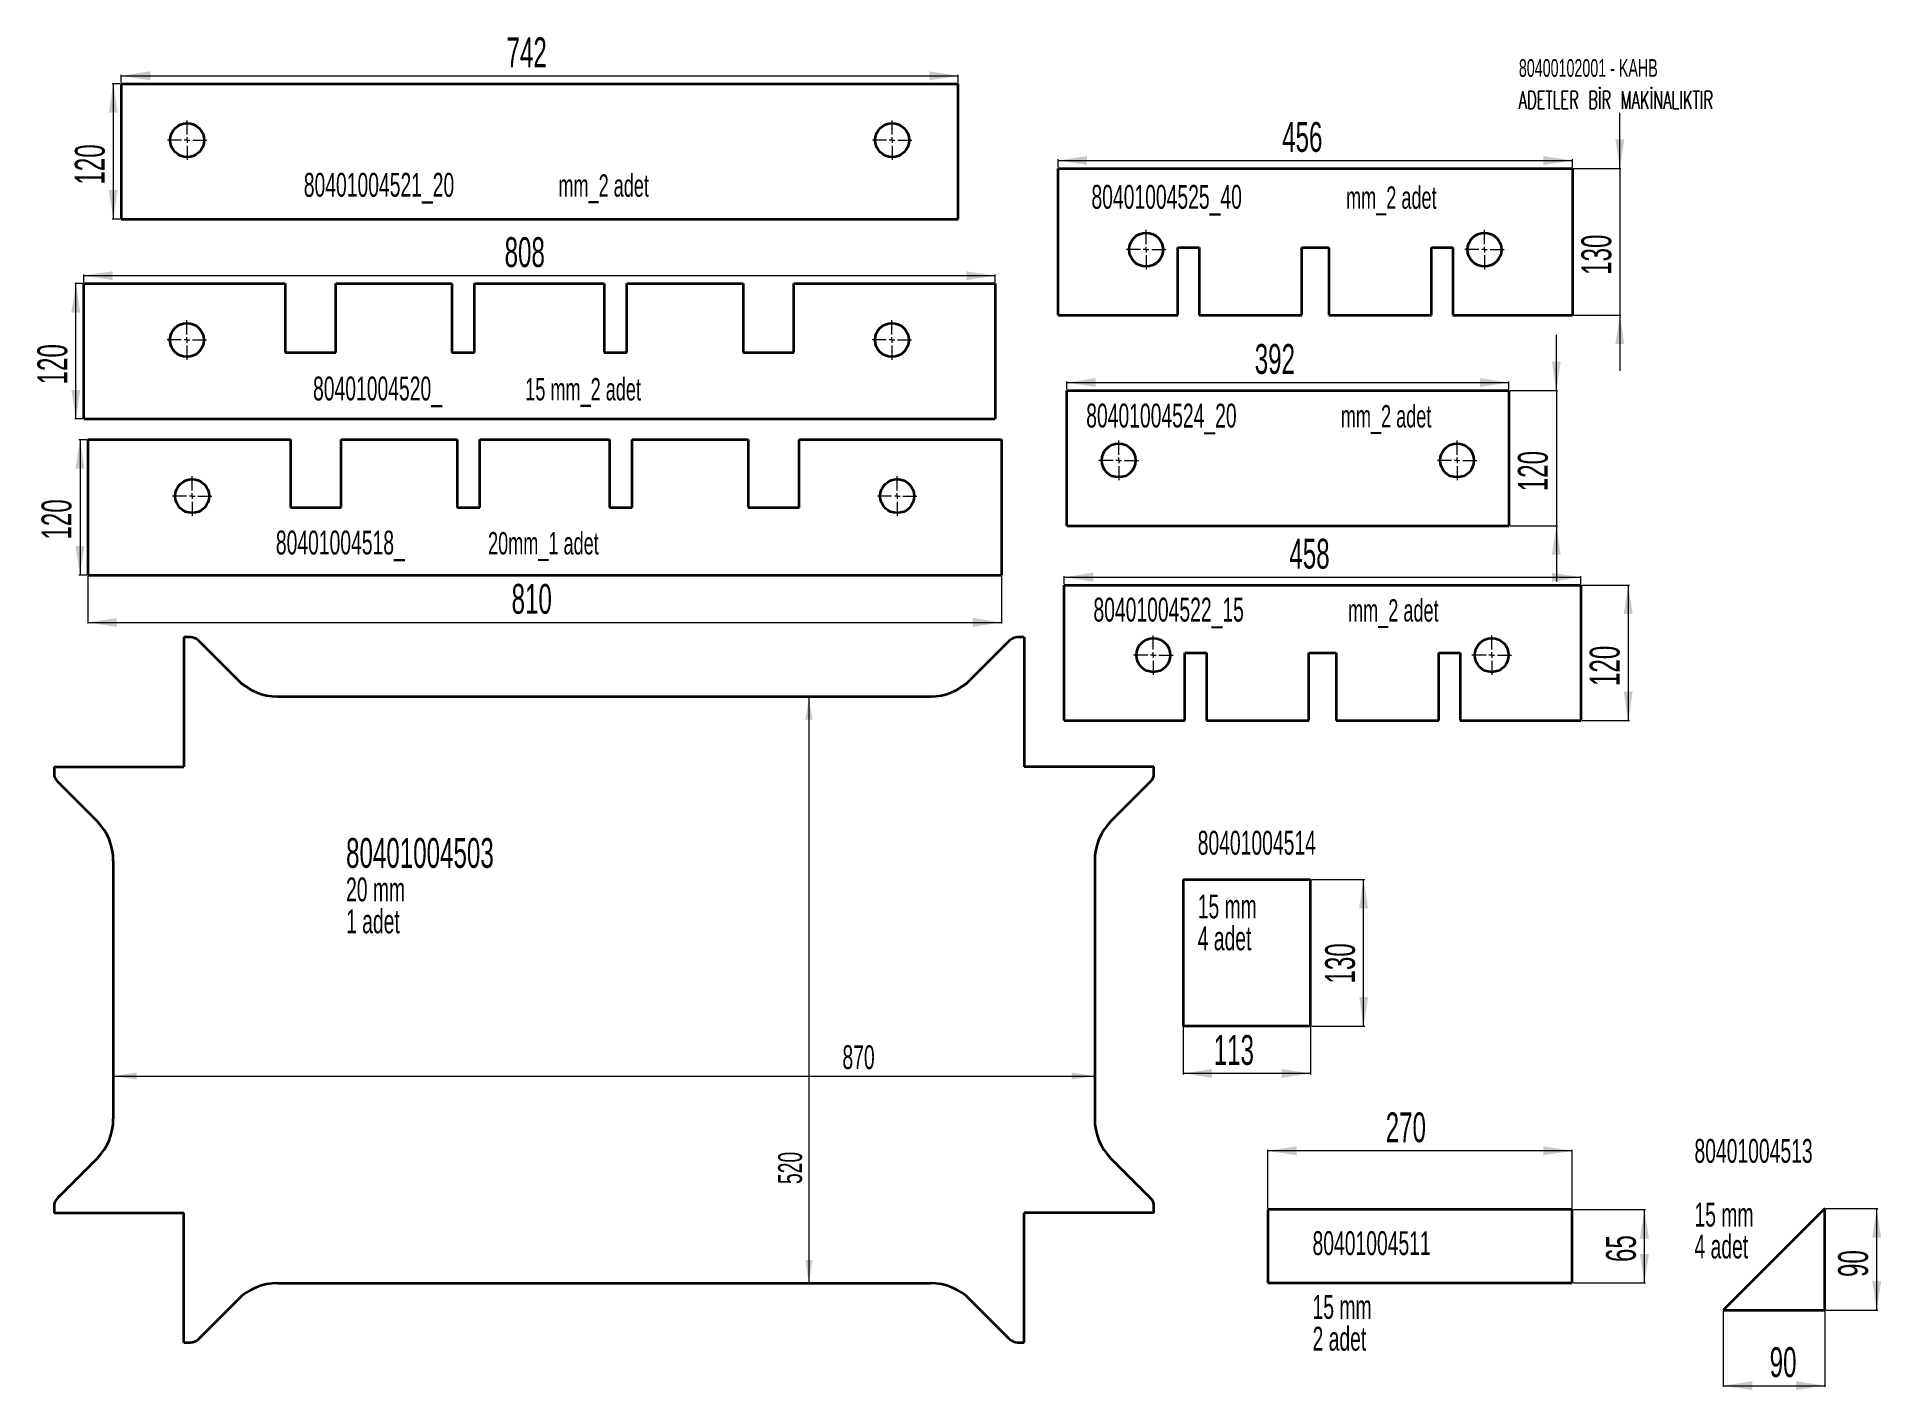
# Model space of a CAD drawing. Header units: millimetres. Extents: x 22 to 1657, y 33 to 1233.
import ezdxf

# ---------------------------------------------------------------- set-up
doc = ezdxf.new("R2010")
doc.units = ezdxf.units.MM
doc.styles.add('SLDTEXTSTYLE0', font='TXT', dxfattribs={"width": 0.605})
doc.styles.add('SLDTEXTSTYLE1', font='TXT', dxfattribs={"width": 0.605, "bigfont": 'bigfont'})
doc.dimstyles.new('SLDDIMSTYLE0', dxfattribs={"dimtxt": 20.546549, "dimasz": 2.568319, "dimexe": 0, "dimexo": 0.0625, "dimgap": 5.136637, "dimtad": 1, "dimrnd": 1e-09, "dimzin": 12, "dimdsep": 46, "dimtxsty": 'SLDTEXTSTYLE0', "dimsah": 1, "dimcen": 0.09, "dimadec": 0, "dimazin": 3, "dimtfac": 1, "dimtofl": 0, "dimtmove": 0, "dimatfit": 3, "dimfxl": 1, "dimfrac": 2, "dimtolj": 1, "dimtzin": 12, "dimarcsym": 0})
doc.dimstyles.new('SLDDIMSTYLE1', dxfattribs={"dimtxt": 25.683187, "dimasz": 2.568319, "dimexe": 0, "dimexo": 0.0625, "dimgap": 6.420797, "dimtad": 1, "dimrnd": 1e-09, "dimzin": 12, "dimdsep": 46, "dimtxsty": 'SLDTEXTSTYLE0', "dimsah": 1, "dimcen": 0.09, "dimadec": 0, "dimazin": 3, "dimtfac": 1, "dimtofl": 0, "dimtmove": 0, "dimatfit": 3, "dimfxl": 1, "dimfrac": 2, "dimtolj": 1, "dimtzin": 12, "dimarcsym": 0})
doc.dimstyles.new('SLDDIMSTYLE2', dxfattribs={"dimtxt": 25.683187, "dimasz": 2.568319, "dimexe": 0, "dimexo": 0.0625, "dimgap": 6.420797, "dimtad": 1, "dimrnd": 1e-09, "dimzin": 12, "dimdsep": 46, "dimtxsty": 'SLDTEXTSTYLE0', "dimsah": 1, "dimcen": 0.09, "dimadec": 0, "dimazin": 3, "dimtfac": 1, "dimtmove": 0, "dimatfit": 0, "dimfxl": 1, "dimfrac": 2, "dimtolj": 1, "dimtzin": 12, "dimarcsym": 0})

# ---------------------------------------------------------------- blocks, each defined once
blk = doc.blocks.new('SW_NOTE_0')
at = {"color": 0, "linetype": 'Continuous', "lineweight": 0, "attachment_point": 1, "style": 'SLDTEXTSTYLE0'}
for s, insert, char_height in [('80401004518_', (0, 27.3), 21.167), ('20mm_1 adet', (188.1, 26), 19.844)]:
    blk.add_mtext(s, dxfattribs=dict(at, insert=insert, char_height=char_height))
blk = doc.blocks.new('_D')
at = {"color": 7, "linetype": 'Continuous', "lineweight": 0}
blk.add_line((706.2, 648.1), (706.2, 128.1), dxfattribs=at)
at = {"color": 7, "linetype": 'Continuous', "lineweight": 18}
for points in [[(706.2, 648.1), (703, 627.6), (709.3, 627.6)], [(706.2, 128.1), (709.3, 148.7), (703, 148.7)]]:
    blk.add_solid(points, dxfattribs=at)
at = {"color": 7, "linetype": 'Continuous', "lineweight": 18, "insert": (678.9, 216), "char_height": 21.17, "attachment_point": 1, "rotation": 90, "style": 'SLDTEXTSTYLE0'}
blk.add_mtext('520', dxfattribs=at)
blk = doc.blocks.new('_D_1')
at = {"color": 7, "linetype": 'Continuous', "lineweight": 0}
blk.add_line((89.5, 311.7), (959.5, 311.7), dxfattribs=at)
at = {"color": 7, "linetype": 'Continuous', "lineweight": 18}
for points in [[(89.5, 311.7), (110.1, 308.6), (110.1, 314.9)], [(959.5, 311.7), (939, 314.9), (939, 308.6)]]:
    blk.add_solid(points, dxfattribs=at)
at = {"color": 7, "linetype": 'Continuous', "lineweight": 18, "insert": (735.9, 339), "char_height": 21.17, "attachment_point": 1, "style": 'SLDTEXTSTYLE0'}
blk.add_mtext('870', dxfattribs=at)
blk = doc.blocks.new('SW_NOTE_0_1')
at = {"color": 0, "linetype": 'Continuous', "lineweight": 0, "char_height": 15.64, "attachment_point": 1}
for s, insert, style in [('80400102001 - KAHB', (0, 20.2), 'SLDTEXTSTYLE0'), ('ADETLER BİR MAKİNALIKTIR', (0, -8.1), 'SLDTEXTSTYLE1')]:
    blk.add_mtext(s, dxfattribs=dict(at, insert=insert, style=style))
blk = doc.blocks.new('SW_NOTE_0_2')
at = {"color": 0, "linetype": 'Continuous', "lineweight": 0, "attachment_point": 1, "style": 'SLDTEXTSTYLE0'}
for s, insert, char_height in [('80401004503', (0, 34.1), 26.458), ('20 mm', (0, -0.9), 21.17), ('1 adet', (0, -29.2), 21.17)]:
    blk.add_mtext(s, dxfattribs=dict(at, insert=insert, char_height=char_height))
blk = doc.blocks.new('_D_2')
at = {"color": 7, "linetype": 'Continuous', "lineweight": 0}
for p, q in [((1516.8, 103.3), (1516.8, 36.3)), ((1606.8, 103.3), (1606.8, 36.3)), ((1516.8, 37.3), (1606.8, 37.3))]:
    blk.add_line(p, q, dxfattribs=at)
at = {"color": 7, "linetype": 'Continuous', "lineweight": 18}
for points in [[(1516.8, 37.3), (1542.4, 33.4), (1542.4, 41.3)], [(1606.8, 37.3), (1581.1, 41.3), (1581.1, 33.4)]]:
    blk.add_solid(points, dxfattribs=at)
at = {"color": 7, "linetype": 'Continuous', "lineweight": 18, "insert": (1557.9, 71.4), "char_height": 26.46, "attachment_point": 1, "style": 'SLDTEXTSTYLE0'}
blk.add_mtext('90', dxfattribs=at)
blk = doc.blocks.new('_D_3')
at = {"color": 7, "linetype": 'Continuous', "lineweight": 0}
for p, q in [((1607.8, 194.3), (1653.8, 194.3)), ((1652.8, 104.3), (1652.8, 194.3)), ((1607.8, 104.3), (1653.8, 104.3))]:
    blk.add_line(p, q, dxfattribs=at)
at = {"color": 7, "linetype": 'Continuous', "lineweight": 18}
for points in [[(1652.8, 194.3), (1648.8, 168.6), (1656.7, 168.6)], [(1652.8, 104.3), (1656.7, 130), (1648.8, 130)]]:
    blk.add_solid(points, dxfattribs=at)
at = {"color": 7, "linetype": 'Continuous', "lineweight": 18, "insert": (1618.6, 133.6), "char_height": 26.46, "attachment_point": 1, "rotation": 90, "style": 'SLDTEXTSTYLE0'}
blk.add_mtext('90', dxfattribs=at)
blk = doc.blocks.new('SW_NOTE_0_3')
at = {"color": 0, "linetype": 'Continuous', "lineweight": 0, "attachment_point": 1, "style": 'SLDTEXTSTYLE0'}
for s, insert, char_height in [('80401004513', (0, 27.3), 21.167), ('15 mm', (0, -29.2), 21.17), ('4 adet', (0, -57.4), 21.17)]:
    blk.add_mtext(s, dxfattribs=dict(at, insert=insert, char_height=char_height))
blk = doc.blocks.new('_D_4')
at = {"color": 7, "linetype": 'Continuous', "lineweight": 0}
for p, q in [((1151.9, 486), (1198.9, 486)), ((1197.9, 356), (1197.9, 486)), ((1151.9, 356), (1198.9, 356))]:
    blk.add_line(p, q, dxfattribs=at)
at = {"color": 7, "linetype": 'Continuous', "lineweight": 18}
for points in [[(1197.9, 486), (1194, 460.3), (1201.9, 460.3)], [(1197.9, 356), (1201.9, 381.7), (1194, 381.7)]]:
    blk.add_solid(points, dxfattribs=at)
at = {"color": 7, "linetype": 'Continuous', "lineweight": 18, "insert": (1163.8, 393.7), "char_height": 26.46, "attachment_point": 1, "rotation": 90, "style": 'SLDTEXTSTYLE0'}
blk.add_mtext('130', dxfattribs=at)
blk = doc.blocks.new('_D_5')
at = {"color": 7, "linetype": 'Continuous', "lineweight": 0}
for p, q in [((1037.9, 355), (1037.9, 313)), ((1150.9, 355), (1150.9, 313)), ((1150.9, 314), (1037.9, 314))]:
    blk.add_line(p, q, dxfattribs=at)
at = {"color": 7, "linetype": 'Continuous', "lineweight": 18}
for points in [[(1037.9, 314), (1063.6, 310.1), (1063.6, 318)], [(1150.9, 314), (1125.3, 318), (1125.3, 310.1)]]:
    blk.add_solid(points, dxfattribs=at)
at = {"color": 7, "linetype": 'Continuous', "lineweight": 18, "insert": (1065, 348.1), "char_height": 26.46, "attachment_point": 1, "style": 'SLDTEXTSTYLE0'}
blk.add_mtext('113', dxfattribs=at)
blk = doc.blocks.new('SW_NOTE_0_4')
at = {"color": 0, "linetype": 'Continuous', "lineweight": 0, "attachment_point": 1, "style": 'SLDTEXTSTYLE0'}
for s, insert, char_height in [('80401004514', (0, 27.3), 21.167), ('15 mm', (0, -29.2), 21.17), ('4 adet', (0, -57.4), 21.17)]:
    blk.add_mtext(s, dxfattribs=dict(at, insert=insert, char_height=char_height))
blk = doc.blocks.new('_D_6')
at = {"color": 7, "linetype": 'Continuous', "lineweight": 0}
for p, q in [((1383.9, 193.4), (1447.9, 193.4)), ((1446.9, 128.4), (1446.9, 193.4)), ((1383.9, 128.4), (1447.9, 128.4))]:
    blk.add_line(p, q, dxfattribs=at)
at = {"color": 7, "linetype": 'Continuous', "lineweight": 18}
for points in [[(1446.9, 193.4), (1442.9, 167.7), (1450.9, 167.7)], [(1446.9, 128.4), (1450.9, 154.1), (1442.9, 154.1)]]:
    blk.add_solid(points, dxfattribs=at)
at = {"color": 7, "linetype": 'Continuous', "lineweight": 18, "insert": (1412.8, 146.9), "char_height": 26.46, "attachment_point": 1, "rotation": 90, "style": 'SLDTEXTSTYLE0'}
blk.add_mtext('65', dxfattribs=at)
blk = doc.blocks.new('_D_7')
at = {"color": 7, "linetype": 'Continuous', "lineweight": 0}
for p, q in [((1112.9, 194.4), (1112.9, 246.4)), ((1382.9, 245.4), (1112.9, 245.4)), ((1382.9, 194.4), (1382.9, 246.4))]:
    blk.add_line(p, q, dxfattribs=at)
at = {"color": 7, "linetype": 'Continuous', "lineweight": 18}
for points in [[(1112.9, 245.4), (1138.6, 241.5), (1138.6, 249.4)], [(1382.9, 245.4), (1357.2, 249.4), (1357.2, 241.5)]]:
    blk.add_solid(points, dxfattribs=at)
at = {"color": 7, "linetype": 'Continuous', "lineweight": 18, "insert": (1217.5, 279.5), "char_height": 26.46, "attachment_point": 1, "style": 'SLDTEXTSTYLE0'}
blk.add_mtext('270', dxfattribs=at)
blk = doc.blocks.new('SW_NOTE_0_5')
at = {"color": 0, "linetype": 'Continuous', "lineweight": 0, "attachment_point": 1, "style": 'SLDTEXTSTYLE0'}
for s, insert, char_height in [('80401004511', (0, 27.3), 21.167), ('15 mm', (0, -29.2), 21.17), ('2 adet', (0, -57.4), 21.17)]:
    blk.add_mtext(s, dxfattribs=dict(at, insert=insert, char_height=char_height))
blk = doc.blocks.new('_D_8')
at = {"color": 7, "linetype": 'Continuous', "lineweight": 0}
for p, q in [((67, 754.7), (67, 712.7)), ((877, 754.7), (877, 712.7)), ((67, 713.7), (877, 713.7))]:
    blk.add_line(p, q, dxfattribs=at)
at = {"color": 7, "linetype": 'Continuous', "lineweight": 18}
for points in [[(67, 713.7), (92.6, 709.8), (92.6, 717.7)], [(877, 713.7), (851.3, 717.7), (851.3, 709.8)]]:
    blk.add_solid(points, dxfattribs=at)
at = {"color": 7, "linetype": 'Continuous', "lineweight": 18, "insert": (442.6, 747.9), "char_height": 26.46, "attachment_point": 1, "style": 'SLDTEXTSTYLE0'}
blk.add_mtext('810', dxfattribs=at)
blk = doc.blocks.new('_D_9')
at = {"color": 7, "linetype": 'Continuous', "lineweight": 0}
for p, q in [((66, 875.7), (59, 875.7)), ((60, 875.7), (60, 755.7)), ((66, 755.7), (59, 755.7))]:
    blk.add_line(p, q, dxfattribs=at)
at = {"color": 7, "linetype": 'Continuous', "lineweight": 18}
for points in [[(60, 875.7), (56, 850.1), (63.9, 850.1)], [(60, 755.7), (63.9, 781.4), (56, 781.4)]]:
    blk.add_solid(points, dxfattribs=at)
at = {"color": 7, "linetype": 'Continuous', "lineweight": 18, "insert": (25.9, 787.2), "char_height": 26.46, "attachment_point": 1, "rotation": 90, "style": 'SLDTEXTSTYLE0'}
blk.add_mtext('120', dxfattribs=at)
blk = doc.blocks.new('SW_CENTERMARKSYMBOL_0')
at = {"color": 0, "linetype": 'Continuous', "lineweight": 18}
for p, q in [((0, 5), (0, 17.5)), ((-5, 0), (-17.5, 0)), ((0, 0), (-2.5, 0)), ((0, 0), (0, 2.5)), ((0, 0), (0, -2.5)), ((0, 0), (2.5, 0)), ((5, 0), (17.5, 0)), ((0, -5), (0, -17.5))]:
    blk.add_line(p, q, dxfattribs=at)
blk = doc.blocks.new('SW_CENTERMARKSYMBOL_1')
at = {"color": 0, "linetype": 'Continuous', "lineweight": 18}
for p, q in [((0, 5), (0, 17.5)), ((-5, 0), (-17.5, 0)), ((0, 0), (-2.5, 0)), ((0, 0), (0, 2.5)), ((0, 0), (0, -2.5)), ((0, 0), (2.5, 0)), ((5, 0), (17.5, 0)), ((0, -5), (0, -17.5))]:
    blk.add_line(p, q, dxfattribs=at)
blk = doc.blocks.new('_D_10')
at = {"color": 7, "linetype": 'Continuous', "lineweight": 0}
for p, q in [((63.3, 1015.1), (63.3, 1022.1)), ((63.3, 1021.1), (871.3, 1021.1)), ((871.3, 1015.1), (871.3, 1022.1))]:
    blk.add_line(p, q, dxfattribs=at)
at = {"color": 7, "linetype": 'Continuous', "lineweight": 18}
for points in [[(63.3, 1021.1), (89, 1017.1), (89, 1025)], [(871.3, 1021.1), (845.6, 1025), (845.6, 1017.1)]]:
    blk.add_solid(points, dxfattribs=at)
at = {"color": 7, "linetype": 'Continuous', "lineweight": 18, "insert": (436.4, 1055.2), "char_height": 26.46, "attachment_point": 1, "style": 'SLDTEXTSTYLE0'}
blk.add_mtext('808', dxfattribs=at)
blk = doc.blocks.new('_D_11')
at = {"color": 7, "linetype": 'Continuous', "lineweight": 0}
for p, q in [((62.3, 1014.1), (55.3, 1014.1)), ((56.3, 894.1), (56.3, 1014.1)), ((62.3, 894.1), (55.3, 894.1))]:
    blk.add_line(p, q, dxfattribs=at)
at = {"color": 7, "linetype": 'Continuous', "lineweight": 18}
for points in [[(56.3, 1014.1), (52.3, 988.4), (60.2, 988.4)], [(56.3, 894.1), (60.2, 919.8), (52.3, 919.8)]]:
    blk.add_solid(points, dxfattribs=at)
at = {"color": 7, "linetype": 'Continuous', "lineweight": 18, "insert": (22.2, 924.7), "char_height": 26.46, "attachment_point": 1, "rotation": 90, "style": 'SLDTEXTSTYLE0'}
blk.add_mtext('120', dxfattribs=at)
blk = doc.blocks.new('SW_NOTE_0_6')
at = {"color": 0, "linetype": 'Continuous', "lineweight": 0, "attachment_point": 1, "style": 'SLDTEXTSTYLE0'}
for s, insert, char_height in [('80401004520_', (0, 27.3), 21.167), ('15 mm_2 adet', (188.1, 26), 19.844)]:
    blk.add_mtext(s, dxfattribs=dict(at, insert=insert, char_height=char_height))
blk = doc.blocks.new('SW_CENTERMARKSYMBOL_2')
at = {"color": 0, "linetype": 'Continuous', "lineweight": 18}
for p, q in [((0, 5), (0, 17.5)), ((-5, 0), (-17.5, 0)), ((0, 0), (-2.5, 0)), ((0, 0), (0, 2.5)), ((0, 0), (0, -2.5)), ((0, 0), (2.5, 0)), ((5, 0), (17.5, 0)), ((0, -5), (0, -17.5))]:
    blk.add_line(p, q, dxfattribs=at)
blk = doc.blocks.new('SW_CENTERMARKSYMBOL_3')
at = {"color": 0, "linetype": 'Continuous', "lineweight": 18}
for p, q in [((0, 5), (0, 17.5)), ((-5, 0), (-17.5, 0)), ((0, 0), (-2.5, 0)), ((0, 0), (0, 2.5)), ((0, 0), (0, -2.5)), ((0, 0), (2.5, 0)), ((5, 0), (17.5, 0)), ((0, -5), (0, -17.5))]:
    blk.add_line(p, q, dxfattribs=at)
blk = doc.blocks.new('_D_12')
at = {"color": 7, "linetype": 'Continuous', "lineweight": 0}
for p, q in [((96.5, 1192.2), (96.5, 1199.2)), ((96.5, 1198.2), (838.5, 1198.2)), ((838.5, 1192.2), (838.5, 1199.2))]:
    blk.add_line(p, q, dxfattribs=at)
at = {"color": 7, "linetype": 'Continuous', "lineweight": 18}
for points in [[(96.5, 1198.2), (122.2, 1194.3), (122.2, 1202.2)], [(838.5, 1198.2), (812.8, 1202.2), (812.8, 1194.3)]]:
    blk.add_solid(points, dxfattribs=at)
at = {"color": 7, "linetype": 'Continuous', "lineweight": 18, "insert": (438.1, 1232.3), "char_height": 26.46, "attachment_point": 1, "style": 'SLDTEXTSTYLE0'}
blk.add_mtext('742', dxfattribs=at)
blk = doc.blocks.new('_D_13')
at = {"color": 7, "linetype": 'Continuous', "lineweight": 0}
for p, q in [((95.5, 1191.2), (88.5, 1191.2)), ((89.5, 1191.2), (89.5, 1071.2)), ((95.5, 1071.2), (88.5, 1071.2))]:
    blk.add_line(p, q, dxfattribs=at)
at = {"color": 7, "linetype": 'Continuous', "lineweight": 18}
for points in [[(89.5, 1191.2), (85.5, 1165.5), (93.4, 1165.5)], [(89.5, 1071.2), (93.4, 1096.9), (85.5, 1096.9)]]:
    blk.add_solid(points, dxfattribs=at)
at = {"color": 7, "linetype": 'Continuous', "lineweight": 18, "insert": (55.4, 1101.8), "char_height": 26.46, "attachment_point": 1, "rotation": 90, "style": 'SLDTEXTSTYLE0'}
blk.add_mtext('120', dxfattribs=at)
blk = doc.blocks.new('SW_NOTE_0_7')
at = {"color": 0, "linetype": 'Continuous', "lineweight": 0, "attachment_point": 1, "style": 'SLDTEXTSTYLE0'}
for s, insert, char_height in [('80401004521_20', (0, 27.3), 21.167), ('mm_2 adet', (225.7, 26), 19.84)]:
    blk.add_mtext(s, dxfattribs=dict(at, insert=insert, char_height=char_height))
blk = doc.blocks.new('SW_CENTERMARKSYMBOL_4')
at = {"color": 0, "linetype": 'Continuous', "lineweight": 18}
for p, q in [((0, 5), (0, 17.5)), ((-5, 0), (-17.5, 0)), ((0, 0), (-2.5, 0)), ((0, 0), (0, 2.5)), ((0, 0), (0, -2.5)), ((0, 0), (2.5, 0)), ((5, 0), (17.5, 0)), ((0, -5), (0, -17.5))]:
    blk.add_line(p, q, dxfattribs=at)
blk = doc.blocks.new('SW_CENTERMARKSYMBOL_5')
at = {"color": 0, "linetype": 'Continuous', "lineweight": 18}
for p, q in [((0, 5), (0, 17.5)), ((-5, 0), (-17.5, 0)), ((0, 0), (-2.5, 0)), ((0, 0), (0, 2.5)), ((0, 0), (0, -2.5)), ((0, 0), (2.5, 0)), ((5, 0), (17.5, 0)), ((0, -5), (0, -17.5))]:
    blk.add_line(p, q, dxfattribs=at)
blk = doc.blocks.new('_D_14')
at = {"color": 7, "linetype": 'Continuous', "lineweight": 0}
for p, q in [((932.5, 747.8), (932.5, 754.8)), ((932.5, 753.8), (1390.5, 753.8)), ((1390.5, 747.8), (1390.5, 754.8))]:
    blk.add_line(p, q, dxfattribs=at)
at = {"color": 7, "linetype": 'Continuous', "lineweight": 18}
for points in [[(932.5, 753.8), (958.2, 749.9), (958.2, 757.8)], [(1390.5, 753.8), (1364.8, 757.8), (1364.8, 749.9)]]:
    blk.add_solid(points, dxfattribs=at)
at = {"color": 7, "linetype": 'Continuous', "lineweight": 18, "insert": (1132.1, 787.9), "char_height": 26.46, "attachment_point": 1, "style": 'SLDTEXTSTYLE0'}
blk.add_mtext('458', dxfattribs=at)
blk = doc.blocks.new('_D_15')
at = {"color": 7, "linetype": 'Continuous', "lineweight": 0}
for p, q in [((1391.5, 746.8), (1433.5, 746.8)), ((1432.5, 746.8), (1432.5, 626.8)), ((1391.5, 626.8), (1433.5, 626.8))]:
    blk.add_line(p, q, dxfattribs=at)
at = {"color": 7, "linetype": 'Continuous', "lineweight": 18}
for points in [[(1432.5, 746.8), (1428.5, 721.1), (1436.5, 721.1)], [(1432.5, 626.8), (1436.5, 652.5), (1428.5, 652.5)]]:
    blk.add_solid(points, dxfattribs=at)
at = {"color": 7, "linetype": 'Continuous', "lineweight": 18, "insert": (1398.4, 657.4), "char_height": 26.46, "attachment_point": 1, "rotation": 90, "style": 'SLDTEXTSTYLE0'}
blk.add_mtext('120', dxfattribs=at)
blk = doc.blocks.new('SW_NOTE_0_8')
at = {"color": 0, "linetype": 'Continuous', "lineweight": 0, "attachment_point": 1, "style": 'SLDTEXTSTYLE0'}
for s, insert, char_height in [('80401004522_15', (0, 27.3), 21.167), ('mm_2 adet', (225.7, 26), 19.84)]:
    blk.add_mtext(s, dxfattribs=dict(at, insert=insert, char_height=char_height))
blk = doc.blocks.new('SW_CENTERMARKSYMBOL_6')
at = {"color": 0, "linetype": 'Continuous', "lineweight": 18}
for p, q in [((0, 5), (0, 17.5)), ((-5, 0), (-17.5, 0)), ((0, 0), (-2.5, 0)), ((0, 0), (0, 2.5)), ((0, 0), (0, -2.5)), ((0, 0), (2.5, 0)), ((5, 0), (17.5, 0)), ((0, -5), (0, -17.5))]:
    blk.add_line(p, q, dxfattribs=at)
blk = doc.blocks.new('SW_CENTERMARKSYMBOL_7')
at = {"color": 0, "linetype": 'Continuous', "lineweight": 18}
for p, q in [((0, 5), (0, 17.5)), ((-5, 0), (-17.5, 0)), ((0, 0), (-2.5, 0)), ((0, 0), (0, 2.5)), ((0, 0), (0, -2.5)), ((0, 0), (2.5, 0)), ((5, 0), (17.5, 0)), ((0, -5), (0, -17.5))]:
    blk.add_line(p, q, dxfattribs=at)
blk = doc.blocks.new('_D_16')
at = {"color": 7, "linetype": 'Continuous', "lineweight": 0}
for p, q in [((934.8, 920.4), (934.8, 927.4)), ((934.8, 926.4), (1326.8, 926.4)), ((1326.8, 920.4), (1326.8, 927.4))]:
    blk.add_line(p, q, dxfattribs=at)
at = {"color": 7, "linetype": 'Continuous', "lineweight": 18}
for points in [[(934.8, 926.4), (960.5, 922.4), (960.5, 930.3)], [(1326.8, 926.4), (1301.1, 930.3), (1301.1, 922.4)]]:
    blk.add_solid(points, dxfattribs=at)
at = {"color": 7, "linetype": 'Continuous', "lineweight": 18, "insert": (1101.4, 960.5), "char_height": 26.46, "attachment_point": 1, "style": 'SLDTEXTSTYLE0'}
blk.add_mtext('392', dxfattribs=at)
blk = doc.blocks.new('_D_17')
at = {"color": 7, "linetype": 'Continuous', "lineweight": 0}
for p, q in [((1368.8, 919.4), (1368.8, 968.7)), ((1327.8, 919.4), (1369.8, 919.4)), ((1368.8, 919.4), (1368.8, 799.4)), ((1327.8, 799.4), (1369.8, 799.4)), ((1368.8, 799.4), (1368.8, 750))]:
    blk.add_line(p, q, dxfattribs=at)
at = {"color": 7, "linetype": 'Continuous', "lineweight": 18}
for points in [[(1368.8, 919.4), (1372.7, 945), (1364.8, 945)], [(1368.8, 799.4), (1364.8, 773.7), (1372.7, 773.7)]]:
    blk.add_solid(points, dxfattribs=at)
at = {"color": 7, "linetype": 'Continuous', "lineweight": 18, "insert": (1334.7, 830), "char_height": 26.46, "attachment_point": 1, "rotation": 90, "style": 'SLDTEXTSTYLE0'}
blk.add_mtext('120', dxfattribs=at)
blk = doc.blocks.new('SW_NOTE_0_9')
at = {"color": 0, "linetype": 'Continuous', "lineweight": 0, "attachment_point": 1, "style": 'SLDTEXTSTYLE0'}
for s, insert, char_height in [('80401004524_20', (0, 27.3), 21.167), ('mm_2 adet', (225.7, 26), 19.84)]:
    blk.add_mtext(s, dxfattribs=dict(at, insert=insert, char_height=char_height))
blk = doc.blocks.new('SW_CENTERMARKSYMBOL_8')
at = {"color": 0, "linetype": 'Continuous', "lineweight": 18}
for p, q in [((0, 5), (0, 17.5)), ((-5, 0), (-17.5, 0)), ((0, 0), (-2.5, 0)), ((0, 0), (0, 2.5)), ((0, 0), (0, -2.5)), ((0, 0), (2.5, 0)), ((5, 0), (17.5, 0)), ((0, -5), (0, -17.5))]:
    blk.add_line(p, q, dxfattribs=at)
blk = doc.blocks.new('SW_CENTERMARKSYMBOL_9')
at = {"color": 0, "linetype": 'Continuous', "lineweight": 18}
for p, q in [((0, 5), (0, 17.5)), ((-5, 0), (-17.5, 0)), ((0, 0), (-2.5, 0)), ((0, 0), (0, 2.5)), ((0, 0), (0, -2.5)), ((0, 0), (2.5, 0)), ((5, 0), (17.5, 0)), ((0, -5), (0, -17.5))]:
    blk.add_line(p, q, dxfattribs=at)
blk = doc.blocks.new('_D_18')
at = {"color": 7, "linetype": 'Continuous', "lineweight": 0}
for p, q in [((927.1, 1117.2), (927.1, 1124.2)), ((927.1, 1123.2), (1383.1, 1123.2)), ((1383.1, 1117.2), (1383.1, 1124.2))]:
    blk.add_line(p, q, dxfattribs=at)
at = {"color": 7, "linetype": 'Continuous', "lineweight": 18}
for points in [[(927.1, 1123.2), (952.8, 1119.2), (952.8, 1127.1)], [(1383.1, 1123.2), (1357.4, 1127.1), (1357.4, 1119.2)]]:
    blk.add_solid(points, dxfattribs=at)
at = {"color": 7, "linetype": 'Continuous', "lineweight": 18, "insert": (1125.7, 1157.3), "char_height": 26.46, "attachment_point": 1, "style": 'SLDTEXTSTYLE0'}
blk.add_mtext('456', dxfattribs=at)
blk = doc.blocks.new('_D_19')
at = {"color": 7, "linetype": 'Continuous', "lineweight": 0}
for p, q in [((1425.1, 1116.2), (1425.1, 1165.5)), ((1384.1, 1116.2), (1426.1, 1116.2)), ((1425.1, 1116.2), (1425.1, 986.2)), ((1384.1, 986.2), (1426.1, 986.2)), ((1425.1, 986.2), (1425.1, 936.8))]:
    blk.add_line(p, q, dxfattribs=at)
at = {"color": 7, "linetype": 'Continuous', "lineweight": 18}
for points in [[(1425.1, 1116.2), (1429, 1141.8), (1421.1, 1141.8)], [(1425.1, 986.2), (1421.1, 960.5), (1429, 960.5)]]:
    blk.add_solid(points, dxfattribs=at)
at = {"color": 7, "linetype": 'Continuous', "lineweight": 18, "insert": (1391, 1021.8), "char_height": 26.46, "attachment_point": 1, "rotation": 90, "style": 'SLDTEXTSTYLE0'}
blk.add_mtext('130', dxfattribs=at)
blk = doc.blocks.new('SW_NOTE_0_10')
at = {"color": 0, "linetype": 'Continuous', "lineweight": 0, "attachment_point": 1, "style": 'SLDTEXTSTYLE0'}
for s, insert, char_height in [('80401004525_40', (0, 27.3), 21.167), ('mm_2 adet', (225.7, 26), 19.84)]:
    blk.add_mtext(s, dxfattribs=dict(at, insert=insert, char_height=char_height))
blk = doc.blocks.new('SW_CENTERMARKSYMBOL_10')
at = {"color": 0, "linetype": 'Continuous', "lineweight": 18}
for p, q in [((0, 5), (0, 17.5)), ((-5, 0), (-17.5, 0)), ((0, 0), (-2.5, 0)), ((0, 0), (0, 2.5)), ((0, 0), (0, -2.5)), ((0, 0), (2.5, 0)), ((5, 0), (17.5, 0)), ((0, -5), (0, -17.5))]:
    blk.add_line(p, q, dxfattribs=at)
blk = doc.blocks.new('SW_CENTERMARKSYMBOL_11')
at = {"color": 0, "linetype": 'Continuous', "lineweight": 18}
for p, q in [((0, 5), (0, 17.5)), ((-5, 0), (-17.5, 0)), ((0, 0), (-2.5, 0)), ((0, 0), (0, 2.5)), ((0, 0), (0, -2.5)), ((0, 0), (2.5, 0)), ((5, 0), (17.5, 0)), ((0, -5), (0, -17.5))]:
    blk.add_line(p, q, dxfattribs=at)

msp = doc.modelspace()

# ---------------------------------------------------------------- linework, layer by layer
at = {"color": 7, "linetype": 'Continuous', "lineweight": 35}
for p, q in [((96.471, 1191.217), (96.471, 1071.217)), ((96.471, 1191.217), (838.471, 1191.217)), ((838.471, 1071.217), (838.471, 1191.217)), ((927.09, 986.154), (927.09, 1116.154)), ((927.09, 1116.154), (1383.09, 1116.154)), ((1383.09, 1116.154), (1383.09, 986.154)), ((96.471, 1071.217), (838.471, 1071.217)), ((1033.09, 1046.154), (1052.09, 1046.154)), ((1033.09, 986.154), (1033.09, 1046.154)), ((1052.09, 1046.154), (1052.09, 986.154)), ((1143.09, 1046.154), (1167.09, 1046.154)), ((1143.09, 986.154), (1143.09, 1046.154)), ((1167.09, 1046.154), (1167.09, 986.154)), ((1258.09, 1046.154), (1277.09, 1046.154)), ((1258.09, 986.154), (1258.09, 1046.154)), ((1277.09, 1046.154), (1277.09, 986.154)), ((63.269, 894.091), (63.269, 1014.091)), ((63.269, 1014.091), (241.769, 1014.091)), ((241.769, 1014.091), (241.769, 953.091)), ((286.769, 953.091), (286.769, 1014.091)), ((286.769, 1014.091), (389.769, 1014.091)), ((389.769, 1014.091), (389.769, 953.091)), ((409.769, 953.091), (409.769, 1014.091)), ((409.769, 1014.091), (524.769, 1014.091)), ((524.769, 1014.091), (524.769, 953.091)), ((544.769, 953.091), (544.769, 1014.091)), ((544.769, 1014.091), (647.769, 1014.091)), ((647.769, 1014.091), (647.769, 953.091)), ((692.769, 953.091), (692.769, 1014.091)), ((692.769, 1014.091), (871.269, 1014.091)), ((871.269, 1014.091), (871.269, 894.091)), ((927.09, 986.154), (1033.09, 986.154)), ((1052.09, 986.154), (1143.09, 986.154)), ((1167.09, 986.154), (1258.09, 986.154)), ((1277.09, 986.154), (1383.09, 986.154)), ((241.769, 953.091), (286.769, 953.091)), ((389.769, 953.091), (409.769, 953.091)), ((524.769, 953.091), (544.769, 953.091)), ((647.769, 953.091), (692.769, 953.091)), ((934.784, 799.359), (934.784, 919.359)), ((934.784, 919.359), (1326.784, 919.359)), ((1326.784, 919.359), (1326.784, 799.359)), ((63.269, 894.091), (871.269, 894.091)), ((66.957, 875.747), (246.457, 875.747)), ((66.957, 875.747), (66.957, 755.747)), ((246.457, 875.747), (246.457, 815.747)), ((291.457, 815.747), (291.457, 875.747)), ((291.457, 875.747), (394.457, 875.747)), ((394.457, 875.747), (394.457, 815.747)), ((414.457, 815.747), (414.457, 875.747)), ((414.457, 875.747), (529.457, 875.747)), ((529.457, 875.747), (529.457, 815.747)), ((549.457, 815.747), (549.457, 875.747)), ((549.457, 875.747), (652.457, 875.747)), ((652.457, 875.747), (652.457, 815.747)), ((697.457, 815.747), (697.457, 875.747)), ((697.457, 875.747), (876.957, 875.747)), ((876.957, 875.747), (876.957, 755.747)), ((246.457, 815.747), (291.457, 815.747)), ((394.457, 815.747), (414.457, 815.747)), ((529.457, 815.747), (549.457, 815.747)), ((652.457, 815.747), (697.457, 815.747)), ((934.784, 799.359), (1326.784, 799.359)), ((66.957, 755.747), (876.957, 755.747)), ((932.5, 626.815), (932.5, 746.815)), ((932.5, 746.815), (1390.5, 746.815)), ((1390.5, 746.815), (1390.5, 626.815)), ((152.04, 700.63), (152.04, 585.63)), ((157.898, 700.63), (152.04, 700.63)), ((164.969, 697.701), (199.895, 662.774)), ((884.111, 697.701), (849.184, 662.774)), ((897.04, 700.63), (891.182, 700.63)), ((897.04, 700.63), (897.04, 585.63)), ((1039.5, 686.815), (1058.5, 686.815)), ((1039.5, 626.815), (1039.5, 686.815)), ((1058.5, 686.815), (1058.5, 626.815)), ((1149.5, 686.815), (1173.5, 686.815)), ((1149.5, 626.815), (1149.5, 686.815)), ((1173.5, 686.815), (1173.5, 626.815)), ((1264.5, 686.815), (1283.5, 686.815)), ((1264.5, 626.815), (1264.5, 686.815)), ((1283.5, 686.815), (1283.5, 626.815)), ((235.25, 648.13), (813.829, 648.13)), ((932.5, 626.815), (1039.5, 626.815)), ((1058.5, 626.815), (1149.5, 626.815)), ((1173.5, 626.815), (1264.5, 626.815)), ((1283.5, 626.815), (1390.5, 626.815)), ((37.04, 585.63), (152.04, 585.63)), ((37.04, 585.63), (37.04, 579.772)), ((39.969, 572.701), (74.895, 537.774)), ((1012.04, 585.63), (897.04, 585.63)), ((1009.111, 572.701), (974.184, 537.774)), ((1012.04, 579.772), (1012.04, 585.63)), ((89.54, 502.419), (89.54, 273.84)), ((959.54, 502.419), (959.54, 273.84)), ((1037.935, 486.026), (1037.935, 356.026)), ((1037.935, 486.026), (1150.935, 486.026)), ((1150.935, 356.026), (1150.935, 486.026)), ((1150.935, 356.026), (1037.935, 356.026)), ((39.969, 203.559), (74.895, 238.485)), ((1009.111, 203.559), (974.184, 238.485)), ((37.04, 196.487), (37.04, 190.63)), ((1012.04, 190.63), (1012.04, 196.487)), ((37.04, 190.63), (152.04, 190.63)), ((152.04, 75.63), (152.04, 190.63)), ((1012.04, 190.63), (897.04, 190.63)), ((897.04, 75.63), (897.04, 190.63)), ((1382.899, 193.407), (1112.899, 193.407)), ((1112.899, 193.407), (1112.899, 128.407)), ((1382.899, 128.407), (1382.899, 193.407)), ((1606.751, 194.318), (1516.751, 104.318)), ((1606.751, 104.318), (1606.751, 194.318)), ((235.25, 128.13), (813.829, 128.13)), ((1112.899, 128.407), (1382.899, 128.407)), ((164.969, 78.559), (199.895, 113.485)), ((884.111, 78.559), (849.184, 113.485)), ((1516.751, 104.318), (1606.751, 104.318)), ((152.04, 75.63), (157.898, 75.63)), ((891.182, 75.63), (897.04, 75.63))]:
    msp.add_line(p, q, dxfattribs=at)
for centre in [(154.971, 1141.217), (779.971, 1141.217), (1005.09, 1044.154), (1305.09, 1044.154), (154.769, 964.091), (779.769, 964.091), (980.784, 857.359), (1280.784, 857.359), (159.457, 825.747), (784.457, 825.747), (1011.5, 684.815), (1311.5, 684.815)]:
    msp.add_circle(centre, 15, dxfattribs=at)
for centre, radius, start, end in [((157.898, 690.63), 10, 45, 90), ((891.182, 690.63), 10, 90, 135), ((235.25, 698.13), 50, 225, 270), ((813.829, 698.13), 50, 270, 315), ((47.04, 579.772), 10, 180, 225), ((1002.04, 579.772), 10, 315, 0), ((39.54, 502.419), 50, 0, 45), ((1009.54, 502.419), 50, 135, 180), ((39.54, 273.84), 50, 315, 0), ((1009.54, 273.84), 50, 180, 225), ((47.04, 196.487), 10, 135, 180), ((1002.04, 196.487), 10, 0, 45), ((235.25, 78.13), 50, 90, 135), ((813.829, 78.13), 50, 45, 90), ((157.898, 85.63), 10, 270, 315), ((891.182, 85.63), 10, 225, 270)]:
    msp.add_arc(centre, radius, start, end, dxfattribs=at)

# ---------------------------------------------------------------- block references
at = {"color": 7, "linetype": 'Continuous', "lineweight": 0}
for name, p in [('SW_NOTE_0_1', (1335.566, 1192.783)), ('SW_NOTE_0_7', (258.369, 1084.904)), ('SW_NOTE_0_10', (956.658, 1074.227)), ('SW_NOTE_0_6', (266.585, 904.375)), ('SW_NOTE_0_9', (952.023, 880.384)), ('SW_NOTE_0', (233.626, 767.858)), ('SW_NOTE_0_8', (958.426, 708.361)), ('SW_NOTE_0_4', (1050.845, 501.766)), ('SW_NOTE_0_2', (295.857, 488.598)), ('SW_NOTE_0_3', (1491.237, 228.666)), ('SW_NOTE_0_5', (1152.651, 146.901))]:
    msp.add_blockref(name, p, dxfattribs=at)
at = {"color": 7, "linetype": 'Continuous', "lineweight": 18}
for name, p in [('SW_CENTERMARKSYMBOL_4', (154.971, 1141.217)), ('SW_CENTERMARKSYMBOL_5', (779.971, 1141.217)), ('SW_CENTERMARKSYMBOL_11', (1005.09, 1044.154)), ('SW_CENTERMARKSYMBOL_10', (1305.09, 1044.154)), ('SW_CENTERMARKSYMBOL_3', (154.769, 964.091)), ('SW_CENTERMARKSYMBOL_2', (779.769, 964.091)), ('SW_CENTERMARKSYMBOL_9', (980.784, 857.359)), ('SW_CENTERMARKSYMBOL_8', (1280.784, 857.359)), ('SW_CENTERMARKSYMBOL_1', (159.457, 825.747)), ('SW_CENTERMARKSYMBOL_0', (784.457, 825.747)), ('SW_CENTERMARKSYMBOL_7', (1011.5, 684.815)), ('SW_CENTERMARKSYMBOL_6', (1311.5, 684.815))]:
    msp.add_blockref(name, p, dxfattribs=at)

# ---------------------------------------------------------------- dimensions: what is measured, and where the dimension line sits
for base, p1, p2, dimstyle, picture, middle in [((838.471, 1198.217), (96.471, 1191.217), (838.471, 1191.217), 'SLDDIMSTYLE1', '_D_12', (467.471, 1198.217)), ((1383.09, 1123.154), (927.09, 1116.154), (1383.09, 1116.154), 'SLDDIMSTYLE1', '_D_18', (1155.09, 1123.154)), ((871.269, 1021.091), (63.269, 1014.091), (871.269, 1014.091), 'SLDDIMSTYLE1', '_D_10', (465.757, 1021.091)), ((1326.784, 926.359), (934.784, 919.359), (1326.784, 919.359), 'SLDDIMSTYLE1', '_D_16', (1130.784, 926.359)), ((1390.5, 753.815), (932.5, 746.815), (1390.5, 746.815), 'SLDDIMSTYLE1', '_D_14', (1161.5, 753.815)), ((876.957, 713.747), (66.957, 755.747), (876.957, 755.747), 'SLDDIMSTYLE1', '_D_8', (471.957, 713.747)), ((1037.935, 314.026), (1150.935, 356.026), (1037.935, 356.026), 'SLDDIMSTYLE1', '_D_5', (1094.435, 314.026)), ((959.54, 311.721), (89.54, 273.84), (959.54, 273.84), 'SLDDIMSTYLE0', '_D_1', (759.424, 311.721)), ((1112.899, 245.407), (1382.899, 193.407), (1112.899, 193.407), 'SLDDIMSTYLE1', '_D_7', (1246.919, 245.407)), ((1606.751, 37.318), (1516.751, 104.318), (1606.751, 104.318), 'SLDDIMSTYLE1', '_D_2', (1577.471, 37.318))]:
    dim = msp.add_linear_dim(base=base, p1=p1, p2=p2, dimstyle=dimstyle, dxfattribs=at)
    dim.commit()
    dim.dimension.update_dxf_attribs({"geometry": picture, "text_midpoint": middle, "dimtype": 160})
for base, p1, p2, dimstyle, picture, middle in [((89.471, 1071.217), (96.471, 1191.217), (96.471, 1071.217), 'SLDDIMSTYLE1', '_D_13', (89.471, 1131.217)), ((1425.09, 986.154), (1383.09, 1116.154), (1383.09, 986.154), 'SLDDIMSTYLE2', '_D_19', (1425.09, 1051.154)), ((56.269, 1014.091), (63.269, 894.091), (63.269, 1014.091), 'SLDDIMSTYLE1', '_D_11', (56.269, 954.091)), ((1368.784, 799.359), (1326.784, 919.359), (1326.784, 799.359), 'SLDDIMSTYLE2', '_D_17', (1368.784, 859.359)), ((59.957, 755.747), (66.957, 875.747), (66.957, 755.747), 'SLDDIMSTYLE1', '_D_9', (59.957, 816.615)), ((1432.5, 626.815), (1390.5, 746.815), (1390.5, 626.815), 'SLDDIMSTYLE1', '_D_15', (1432.5, 686.815)), ((706.17, 128.13), (813.829, 648.13), (813.829, 128.13), 'SLDDIMSTYLE0', '_D', (706.17, 239.555)), ((1197.935, 486.026), (1150.935, 356.026), (1150.935, 486.026), 'SLDDIMSTYLE1', '_D_4', (1197.935, 423.097)), ((1446.899, 193.407), (1382.899, 128.407), (1382.899, 193.407), 'SLDDIMSTYLE1', '_D_6', (1446.899, 166.535)), ((1652.751, 194.318), (1606.751, 104.318), (1606.751, 194.318), 'SLDDIMSTYLE1', '_D_3', (1652.751, 153.24))]:
    dim = msp.add_linear_dim(base=base, p1=p1, p2=p2, angle=90, dimstyle=dimstyle, dxfattribs=at)
    dim.commit()
    dim.dimension.update_dxf_attribs({"geometry": picture, "text_midpoint": middle, "dimtype": 160})

doc.saveas('drawing.dxf')
